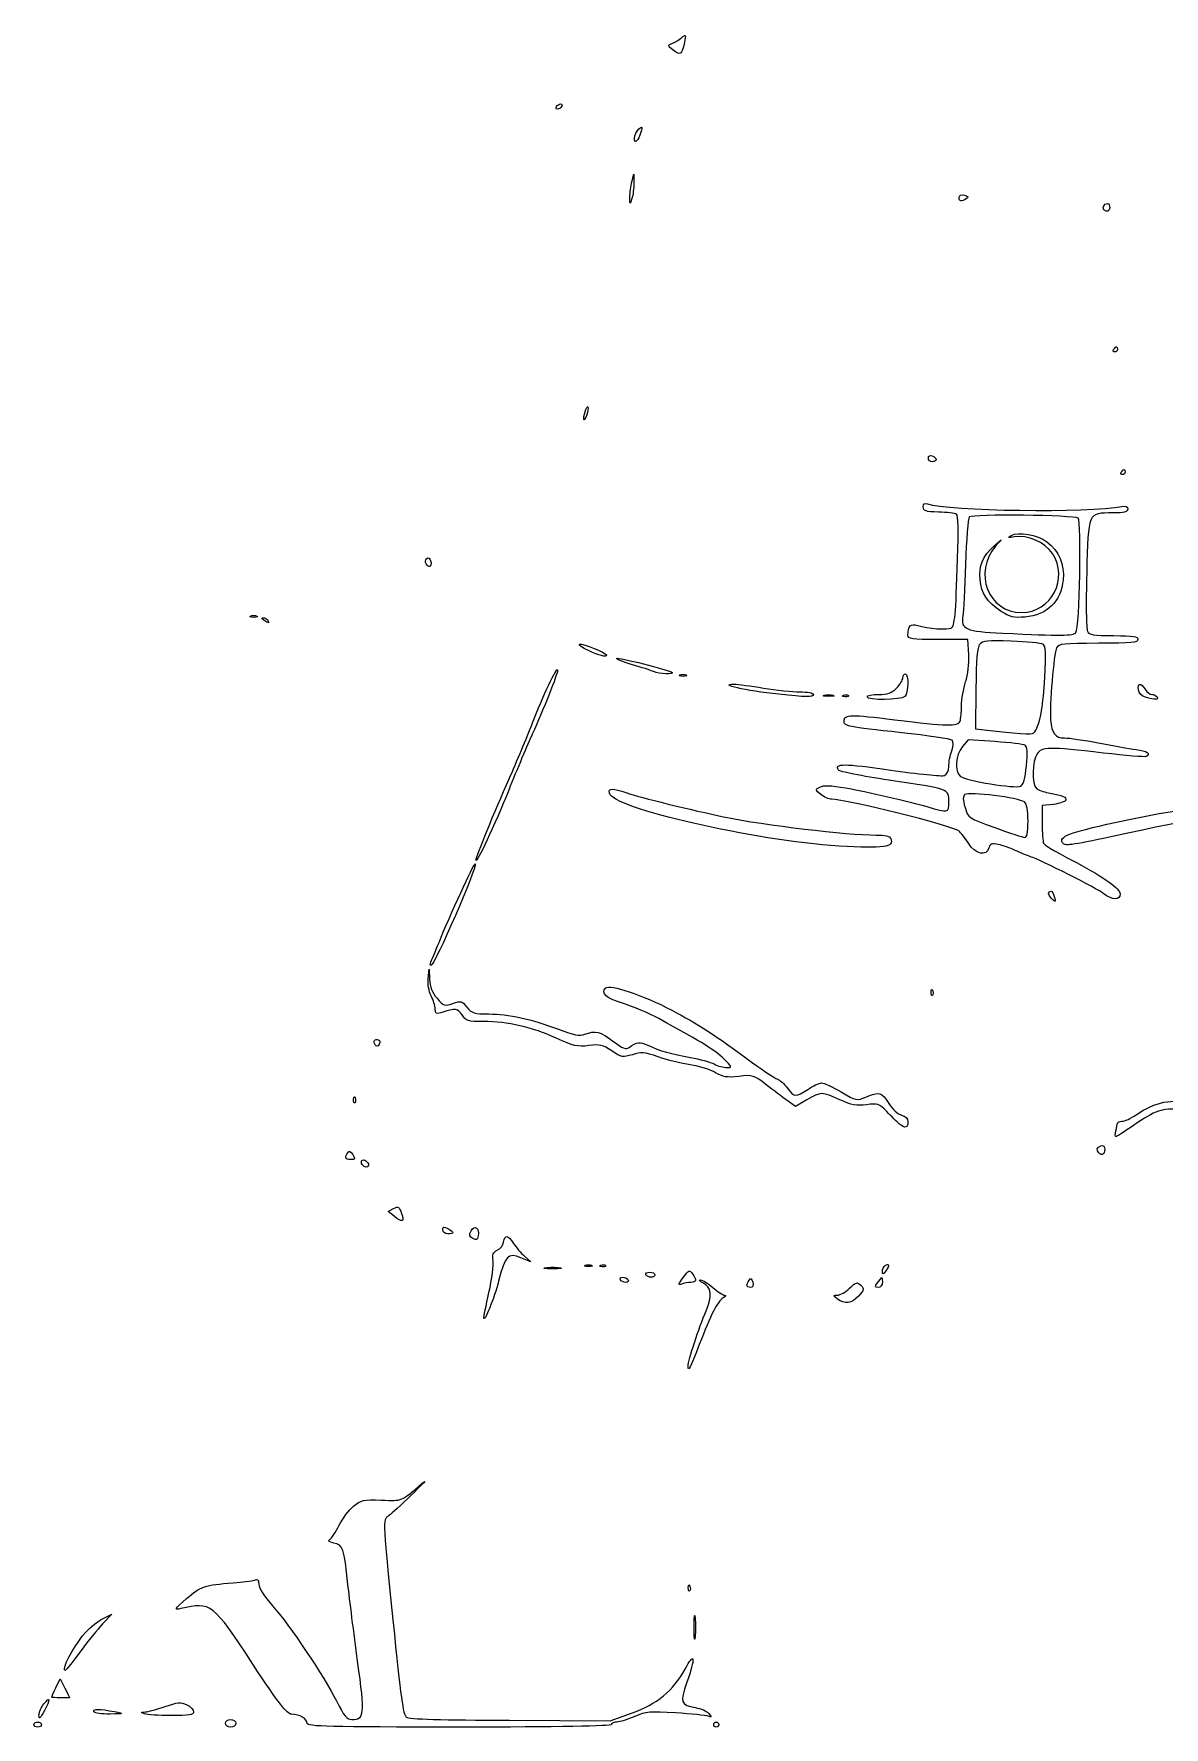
# Model space of a CAD drawing. Extents: x 61.4 to 117, y 125.4 to 225.4.
# Drawn here: x 61.4 to 93.8, y 125.39 to 173.92 of the extents above; entities that cross this region are included whole.
import ezdxf

# ---------------------------------------------------------------- set-up
doc = ezdxf.new("R2010")
doc.units = 0
doc.layers.add('Layer_1', color=7, linetype='CONTINUOUS')

msp = doc.modelspace()

# ---------------------------------------------------------------- linework, layer by layer
at = {"layer": 'Layer_1', "color": 7}
for points in [[(79.726263, 173.45288)], [(76.382254, 171.83659)], [(78.616554, 170.93395)], [(87.920083, 169.22918)], [(92.073263, 168.88017)], [(92.352123, 164.87773)], [(77.161794, 162.89981)], [(87.041093, 161.76206)], [(92.571943, 161.36143)], [(72.642294, 158.73064)], [(67.609804, 157.23434)], [(89.128893, 157.36935)], [(67.994504, 157.11257)], [(91.272253, 156.76452)], [(77.298014, 156.24366)], [(79.166043, 155.64436)], [(79.916863, 155.54932)], [(84.055903, 154.96533)], [(85.282943, 154.91492)], [(93.267873, 154.90677)], [(90.122063, 153.96682)], [(89.852343, 152.9466)], [(84.477123, 150.64435)], [(90.887033, 150.73924)], [(74.076214, 150.24324)], [(90.572023, 149.14221)], [(72.780814, 147.31449)], [(71.182844, 144.94904)], [(70.339744, 141.7106)], [(91.924853, 141.85099)], [(71.724684, 140.034)], [(73.122364, 139.64371)], [(73.982684, 139.39298)], [(76.070924, 138.55761)], [(77.206344, 138.62691)], [(78.946233, 138.35841)], [(85.722443, 138.45002)], [(78.213674, 138.21194)], [(80.013853, 138.27728)], [(81.840963, 138.04748)], [(85.582863, 138.12078)], [(84.436093, 137.6606)], [(74.297694, 137.11693)], [(80.154923, 135.74383)], [(80.326323, 128.24951)], [(62.280654, 127.06519)], [(64.568584, 125.77196)], [(61.401574, 125.46524)], [(66.895794, 125.50184)], [(80.887743, 125.46574)]]:
    msp.add_lwpolyline(points, close=True, dxfattribs=at)
for points in [[(78.543324, 169.67573), (78.599224, 169.8955), (78.600224, 169.6391)], [(78.485624, 169.23616), (78.486024, 169.23619)], [(88.920483, 159.23692), (89.128893, 159.42006), (88.968953, 159.23692)], [(88.198953, 156.12744), (88.176553, 156.56143), (87.315813, 156.56196)], [(82.755603, 154.99214), (82.755603, 154.99173)], [(84.609913, 154.9646), (84.609903, 154.9648)], [(88.404403, 155.1514), (88.396403, 153.99912), (89.165593, 153.91862)], [(88.956033, 153.63632), (88.185703, 153.68882), (88.016323, 153.49191)], [(90.624883, 151.83755), (90.300923, 151.80095), (90.300923, 151.29969)], [(89.897653, 151.3529), (89.898053, 151.3529)], [(92.082543, 149.26836), (92.082543, 149.26873)], [(72.702944, 146.84329), (72.731444, 147.1136), (72.743744, 146.81781)], [(87.119893, 146.45978), (87.120093, 146.4598)], [(70.563974, 143.38323), (70.564174, 143.38315)], [(83.557633, 143.37145), (83.234763, 143.18224), (82.995163, 143.35032)], [(86.213683, 142.67493), (86.213683, 142.67455)], [(92.416313, 142.47972), (92.415843, 142.47979)], [(70.811974, 141.51383), (70.811774, 141.51402)], [(71.724684, 140.03399), (71.556134, 140.17048), (71.709774, 140.25268)], [(75.462604, 138.89058), (75.649694, 138.72638), (75.364614, 138.84096)], [(77.650524, 138.62871), (77.650514, 138.62891)], [(80.160763, 129.39118), (80.160963, 129.39109)], [(63.387434, 128.50703), (63.635894, 128.63252), (63.372664, 128.34945)], [(62.035084, 126.51976), (62.155794, 126.77289), (62.291474, 126.50675)], [(61.914584, 126.25059), (61.914584, 126.2508)], [(61.547654, 125.73344), (61.548084, 125.73344)], [(63.123104, 125.83185), (63.123104, 125.83205)], [(75.037554, 125.58729), (77.920814, 125.57569), (78.534074, 125.79227)], [(69.239924, 125.49973), (69.239994, 125.49984)]]:
    msp.add_lwpolyline(points, dxfattribs=at)
for points in [[(79.689693, 173.64195), (79.764293, 173.66855), (79.887133, 173.74295), (79.962673, 173.80733)], [(79.962673, 173.80733), (80.094103, 173.91935), (80.097713, 173.91334), (80.046473, 173.668)], [(79.726293, 173.45288), (79.565883, 173.58396), (79.563363, 173.59696), (79.689693, 173.64195)], [(80.046473, 173.668), (79.973873, 173.32009), (79.927173, 173.28871), (79.726263, 173.45288)], [(76.410254, 171.76329), (76.369954, 171.76329), (76.357354, 171.79629), (76.382254, 171.83659)], [(76.382254, 171.83659), (76.407154, 171.87689), (76.460454, 171.90989), (76.500784, 171.90989)], [(76.528784, 171.83659), (76.503884, 171.79629), (76.450584, 171.76329), (76.410254, 171.76329)], [(76.500784, 171.90989), (76.541084, 171.90989), (76.553684, 171.87689), (76.528784, 171.83659)], [(78.802024, 171.1035), (78.723924, 170.8463), (78.616554, 170.74813), (78.616554, 170.93395)], [(78.616574, 170.93395), (78.616574, 171.01765), (78.670774, 171.13112), (78.737024, 171.1861)], [(78.737024, 171.1861), (78.844833, 171.2756), (78.851653, 171.2669), (78.802024, 171.1035)], [(78.486024, 169.23619), (78.486871, 169.35706), (78.512524, 169.55486), (78.543324, 169.67573)], [(78.600224, 169.6391), (78.601044, 169.49808), (78.575224, 169.30029), (78.542924, 169.19956)], [(78.542924, 169.19956), (78.486024, 169.02183), (78.484324, 169.02291), (78.485624, 169.23616)], [(88.127723, 169.19038), (87.985363, 169.10018), (87.920083, 169.11238), (87.920083, 169.22918)], [(87.920123, 169.22919), (87.920123, 169.29759), (87.971523, 169.31879), (88.072823, 169.29229)], [(88.072823, 169.29229), (88.188923, 169.26189), (88.202093, 169.23749), (88.127723, 169.19038)], [(92.073303, 168.88013), (92.014803, 168.93863), (92.081303, 169.05305), (92.173303, 169.05305)], [(92.242203, 168.94317), (92.242203, 168.82988), (92.155803, 168.79763), (92.073263, 168.88017)], [(92.173303, 169.05305), (92.211203, 169.05305), (92.242203, 169.00355), (92.242203, 168.94317)], [(92.384423, 164.80443), (92.341723, 164.80443), (92.327223, 164.83743), (92.352123, 164.87773)], [(92.352123, 164.87773), (92.377023, 164.91803), (92.411923, 164.95103), (92.429723, 164.95103)], [(92.462023, 164.87773), (92.462023, 164.83743), (92.427123, 164.80443), (92.384423, 164.80443)], [(92.429723, 164.95103), (92.447523, 164.95103), (92.462023, 164.91803), (92.462023, 164.87773)], [(77.161794, 162.89982), (77.161794, 162.96022), (77.190094, 163.07563), (77.224794, 163.15621)], [(77.224794, 163.15621), (77.264494, 163.24851), (77.287794, 163.2621), (77.287794, 163.19281)], [(77.287794, 163.19281), (77.287794, 163.13241), (77.259494, 163.01699), (77.224794, 162.93641)], [(77.224794, 162.93641), (77.185094, 162.84401), (77.161794, 162.83052), (77.161794, 162.89981)], [(87.041093, 161.76205), (87.041093, 161.82755), (87.083993, 161.85315), (87.150973, 161.82745)], [(87.150973, 161.65447), (87.090573, 161.65447), (87.041093, 161.70287), (87.041093, 161.76206)], [(87.150973, 161.82745), (87.211373, 161.80425), (87.260863, 161.75585), (87.260863, 161.71987)], [(87.260863, 161.71987), (87.260863, 161.68387), (87.211363, 161.65447), (87.150973, 161.65447)], [(92.604243, 161.28813), (92.561543, 161.28813), (92.547043, 161.32113), (92.571943, 161.36143)], [(92.571943, 161.36143), (92.596843, 161.40173), (92.631743, 161.43473), (92.649543, 161.43473)], [(92.681843, 161.36143), (92.681843, 161.32113), (92.646943, 161.28813), (92.604243, 161.28813)], [(92.649543, 161.43473), (92.667343, 161.43473), (92.681843, 161.40173), (92.681843, 161.36143)], [(86.894713, 160.36143), (86.894573, 160.45733), (86.929913, 160.48389), (87.014393, 160.45143)], [(87.332093, 160.21274), (86.959593, 160.22354), (86.894883, 160.24554), (86.894713, 160.36143)], [(87.014393, 160.45143), (87.560523, 160.24187), (91.676153, 160.18694), (92.590203, 160.37703)], [(87.846033, 160.15264), (87.803833, 160.17874), (87.572543, 160.20574), (87.332093, 160.21274)], [(87.880933, 158.88331), (87.908933, 159.69997), (87.897433, 160.12094), (87.846033, 160.15264)], [(91.332063, 160.03821), (91.224023, 160.12791), (88.302763, 160.1616), (88.215353, 160.07421)], [(92.329493, 160.18875), (91.610973, 160.18875), (91.625933, 160.22335), (91.579353, 158.45495)], [(92.755023, 160.30003), (92.755023, 160.21323), (92.661323, 160.18875), (92.329493, 160.18875)], [(92.590203, 160.37703), (92.703833, 160.40063), (92.755023, 160.37677), (92.755023, 160.30003)], [(88.215353, 160.07421), (88.177653, 160.03651), (88.127353, 159.42893), (88.103393, 158.72395)], [(89.412363, 159.5397), (89.625103, 159.66481), (90.160133, 159.5709), (90.436733, 159.35995)], [(91.272263, 156.76452), (91.378633, 156.89704), (91.434443, 159.95322), (91.332063, 160.03821)], [(88.968953, 159.23692), (88.312853, 158.48568), (88.764533, 157.33281), (89.714943, 157.33281)], [(88.522873, 158.2836), (88.485073, 158.67647), (88.602273, 158.95727), (88.920483, 159.23692)], [(89.514863, 159.504), (89.318523, 159.4673), (89.300073, 159.4737), (89.412363, 159.5397)], [(90.596013, 159.02996), (90.377563, 159.35144), (89.875653, 159.57151), (89.514863, 159.504)], [(90.436733, 159.35995), (90.785643, 159.09383), (90.948473, 158.71488), (90.905603, 158.26878)], [(72.642294, 158.73059), (72.615194, 158.77439), (72.625394, 158.8425), (72.664794, 158.88194)], [(72.776084, 158.80234), (72.817684, 158.64328), (72.726484, 158.5944), (72.642294, 158.73064)], [(72.664794, 158.88194), (72.711594, 158.92874), (72.750294, 158.90104), (72.776084, 158.80234)], [(87.698943, 156.89134), (87.798843, 156.95304), (87.824273, 157.23173), (87.880933, 158.88331)], [(88.103393, 158.72395), (88.079493, 158.01897), (88.046593, 157.35557), (88.030293, 157.24973)], [(89.714943, 157.33281), (90.560313, 157.33281), (91.075253, 158.3247), (90.596013, 159.02996)], [(89.128893, 157.36939), (88.723153, 157.63864), (88.561393, 157.88266), (88.522873, 158.2836)], [(90.905603, 158.26878), (90.846503, 157.6535), (90.434113, 157.25322), (89.809553, 157.2049)], [(91.579353, 158.45495), (91.557253, 157.61559), (91.566653, 156.87116), (91.600253, 156.80065)], [(67.701404, 157.19744), (67.600674, 157.19744), (67.559474, 157.21404), (67.609804, 157.23434)], [(67.609864, 157.23434), (67.660264, 157.25464), (67.742644, 157.25464), (67.793004, 157.23434)], [(67.793004, 157.23434), (67.843404, 157.21404), (67.802004, 157.19744), (67.701404, 157.19744)], [(88.030293, 157.24973), (87.969593, 156.85495), (88.101893, 156.79652), (89.174573, 156.74442)], [(89.809553, 157.2049), (89.482803, 157.1796), (89.375903, 157.20543), (89.128893, 157.36935)], [(67.994464, 157.11257), (67.928464, 157.15527), (67.919364, 157.18407), (67.971864, 157.18467)], [(67.971864, 157.18467), (68.019864, 157.1852), (68.079484, 157.15287), (68.104384, 157.11257)], [(68.104384, 157.11257), (68.160584, 157.02167), (68.135284, 157.02167), (67.994504, 157.11257)], [(86.455053, 156.68479), (86.455013, 156.95359), (86.531153, 157.02984), (86.735373, 156.96544)], [(86.735373, 156.96544), (87.022793, 156.87474), (87.600303, 156.83037), (87.698943, 156.89134)], [(89.174573, 156.74442), (90.857193, 156.66272), (91.193093, 156.66592), (91.272253, 156.76452)], [(91.600253, 156.80065), (91.652053, 156.69189), (91.766473, 156.67245), (92.354703, 156.67245)], [(77.298014, 156.24366), (77.116694, 156.32806), (77.003634, 156.41053), (77.046744, 156.4269)], [(77.046744, 156.4269), (77.125744, 156.4569), (77.810804, 156.18192), (77.810804, 156.12018)], [(87.315813, 156.56196), (86.561223, 156.56249), (86.455073, 156.57766), (86.455053, 156.68479)], [(88.511103, 156.4225), (88.438503, 156.335), (88.410363, 155.99956), (88.404403, 155.1514)], [(89.418713, 156.5145), (88.739913, 156.537), (88.593843, 156.5225), (88.511103, 156.4225)], [(90.328113, 156.424), (90.272913, 156.459), (89.863663, 156.4997), (89.418713, 156.5145)], [(90.378213, 155.47276), (90.418613, 156.18606), (90.408813, 156.37286), (90.328113, 156.424)], [(90.714773, 156.32448), (90.637373, 156.17754), (90.510363, 154.63719), (90.544443, 154.2593)], [(91.915163, 156.45268), (90.910763, 156.45268), (90.774613, 156.43818), (90.714773, 156.32448)], [(93.048063, 156.56257), (93.048063, 156.46967), (92.873343, 156.45268), (91.915163, 156.45268)], [(92.354703, 156.67245), (92.922183, 156.67245), (93.048063, 156.65255), (93.048063, 156.56257)], [(75.693284, 154.1712), (75.987104, 154.93638), (76.408904, 155.81972), (76.415414, 155.68349)], [(77.810804, 156.12018), (77.810804, 156.04928), (77.613674, 156.09668), (77.298014, 156.24366)], [(78.103834, 156.02185), (78.103834, 156.07135), (79.631993, 155.68198), (79.698423, 155.61556)], [(78.561684, 155.8408), (78.309864, 155.9157), (78.103834, 155.99717), (78.103834, 156.02185)], [(79.166043, 155.64432), (79.085443, 155.67752), (78.813504, 155.76591), (78.561684, 155.8408)], [(88.107353, 155.3451), (88.174353, 155.54983), (88.212073, 155.87238), (88.198953, 156.12744)], [(76.415414, 155.68349), (76.419414, 155.59029), (75.997504, 154.52659), (75.688414, 153.85258)], [(79.698423, 155.61556), (79.761423, 155.55256), (79.332763, 155.57566), (79.166043, 155.64436)], [(80.008463, 155.51242), (79.907733, 155.51242), (79.866523, 155.52902), (79.916863, 155.54932)], [(79.916923, 155.54932), (79.967323, 155.56962), (80.049693, 155.56962), (80.100063, 155.54932)], [(80.100063, 155.54932), (80.150463, 155.52902), (80.109063, 155.51242), (80.008463, 155.51242)], [(86.128723, 155.16794), (86.227623, 155.26684), (86.308533, 155.39869), (86.308533, 155.46096)], [(86.308533, 155.46096), (86.308533, 155.52326), (86.341533, 155.57418), (86.381833, 155.57418)], [(86.381833, 155.57418), (86.485423, 155.57418), (86.473233, 155.03552), (86.367133, 154.92952)], [(87.993413, 154.66854), (87.993413, 154.84906), (88.044713, 155.15351), (88.107353, 155.3451)], [(90.121993, 153.96683), (90.263113, 154.25747), (90.332403, 154.66471), (90.378213, 155.47276)], [(93.061323, 155.1193), (93.032123, 155.32093), (93.129623, 155.32879), (93.250873, 155.1346)], [(82.755603, 154.99173), (81.802443, 155.09469), (80.977443, 155.28164), (81.479723, 155.28085)], [(81.479723, 155.28085), (81.577123, 155.28071), (81.953443, 155.23185), (82.316063, 155.17225)], [(82.316063, 155.17225), (82.678683, 155.11265), (83.148433, 155.06334), (83.359963, 155.06264)], [(83.744563, 154.98814), (83.744563, 154.90754), (83.528043, 154.90834), (82.755603, 154.99214)], [(83.359963, 155.06264), (83.571493, 155.06184), (83.744563, 155.02844), (83.744563, 154.98814)], [(84.184103, 154.93183), (84.043083, 154.93183), (83.985393, 154.94693), (84.055903, 154.96533)], [(84.055903, 154.96533), (84.126403, 154.98373), (84.241783, 154.98373), (84.312293, 154.96533)], [(84.312293, 154.96533), (84.382793, 154.94693), (84.325093, 154.93183), (84.184103, 154.93183)], [(84.654213, 154.9203), (84.568913, 154.9243), (84.551513, 154.9412), (84.609913, 154.9646)], [(84.609903, 154.9648), (84.662803, 154.986), (84.725963, 154.9834), (84.750313, 154.9588)], [(84.750313, 154.9588), (84.774613, 154.9345), (84.731413, 154.9171), (84.654213, 154.9203)], [(85.282943, 154.91483), (85.282943, 154.95513), (85.432783, 154.98813), (85.615923, 154.98813)], [(86.367133, 154.92952), (86.259923, 154.82231), (85.282943, 154.8091), (85.282943, 154.91492)], [(85.615923, 154.98813), (85.871793, 154.98813), (85.990553, 155.02973), (86.128723, 155.16794)], [(93.267873, 154.90683), (93.155413, 154.93793), (93.075703, 155.01992), (93.061323, 155.1193)], [(93.250873, 155.1346), (93.301173, 155.054), (93.389603, 154.98807), (93.447313, 154.98807)], [(93.597533, 154.91477), (93.647933, 154.83327), (93.542933, 154.83067), (93.267873, 154.90677)], [(93.447313, 154.98807), (93.505013, 154.98807), (93.572633, 154.95507), (93.597533, 154.91477)], [(84.623593, 154.22565), (84.623593, 154.41509), (84.819313, 154.42009), (86.077163, 154.26285)], [(87.948913, 154.22445), (87.973413, 154.28815), (87.993413, 154.48803), (87.993413, 154.66854)], [(75.688414, 153.85258), (75.559084, 153.57055), (75.254484, 152.84539), (75.011534, 152.24112)], [(75.025174, 152.5706), (75.232514, 153.03395), (75.533164, 153.75421), (75.693284, 154.1712)], [(86.268673, 153.89114), (84.703603, 154.06004), (84.623593, 154.07632), (84.623593, 154.22565)], [(86.077163, 154.26285), (87.582223, 154.07468), (87.889023, 154.06838), (87.948913, 154.22445)], [(87.724593, 153.67405), (87.687593, 153.71105), (87.032453, 153.80871), (86.268673, 153.89114)], [(89.165593, 153.91862), (90.050113, 153.82612), (90.053813, 153.82622), (90.122063, 153.96682)], [(90.544443, 154.2593), (90.579643, 153.86938), (90.678023, 153.7422), (90.944523, 153.74223)], [(87.627093, 152.92319), (87.627093, 153.03932), (87.664193, 153.24064), (87.709493, 153.37058)], [(87.709493, 153.37058), (87.759493, 153.51394), (87.765393, 153.63326), (87.724593, 153.67405)], [(88.016323, 153.49191), (87.813383, 153.25597), (87.784723, 152.78669), (87.964123, 152.63776)], [(89.813953, 153.52967), (89.765753, 153.55947), (89.379713, 153.60747), (88.956033, 153.63632)], [(89.852353, 152.9466), (89.887453, 153.32415), (89.876453, 153.49103), (89.813953, 153.52967)], [(92.059103, 153.30877), (90.469363, 153.49008), (90.299883, 153.48808), (90.158593, 153.28637)], [(90.944523, 153.74223), (91.074043, 153.74225), (91.509673, 153.67803), (91.912583, 153.59959)], [(91.912583, 153.59959), (92.315493, 153.52109), (92.801733, 153.43668), (92.993113, 153.41193)], [(92.993113, 153.41193), (93.309863, 153.37103), (93.428263, 153.288), (93.286143, 153.20657)], [(84.461813, 152.8192), (84.334913, 153.01436), (84.616373, 153.01482), (85.957733, 152.8212)], [(87.502713, 152.66433), (87.579913, 152.69393), (87.627093, 152.79216), (87.627093, 152.92319)], [(89.685803, 152.35885), (89.769303, 152.40065), (89.817393, 152.57051), (89.852343, 152.9466)], [(90.158593, 153.28637), (90.020213, 153.08881), (90.004623, 152.40044), (90.136093, 152.29451)], [(93.286143, 153.20657), (93.255943, 153.18927), (92.703753, 153.23527), (92.059103, 153.30877)], [(74.076214, 150.24324), (74.074214, 150.32764), (74.611584, 151.64636), (75.025174, 152.5706)], [(83.934883, 152.3351), (84.039403, 152.391), (84.243913, 152.3842), (84.667913, 152.3106)], [(85.905573, 152.5329), (85.140043, 152.64647), (84.490353, 152.77531), (84.461813, 152.8192)], [(87.627093, 151.91169), (87.627093, 152.28562), (87.665393, 152.2718), (85.905573, 152.5329)], [(85.957733, 152.8212), (86.739063, 152.70867), (87.434303, 152.63808), (87.502713, 152.66433)], [(87.964123, 152.63776), (88.116333, 152.51144), (89.532483, 152.28202), (89.685803, 152.35885)], [(75.011534, 152.24112), (74.610284, 151.24311), (74.079914, 150.11023), (74.076214, 150.24324)], [(77.897144, 152.15383), (77.867644, 152.30694), (77.992344, 152.31041), (78.396764, 152.16773)], [(84.477123, 150.64434), (82.057333, 150.79183), (77.979274, 151.72737), (77.897144, 152.15383)], [(78.396764, 152.16773), (78.756494, 152.04082), (80.257143, 151.67112), (81.217223, 151.4729)], [(83.958483, 152.12103), (83.793283, 152.2548), (83.792813, 152.25906), (83.934883, 152.3351)], [(84.265973, 151.98455), (84.189573, 151.98455), (84.051183, 152.04595), (83.958483, 152.12103)], [(87.911783, 151.0777), (87.723523, 151.22597), (84.673773, 151.98455), (84.265973, 151.98455)], [(84.667913, 152.3106), (85.240313, 152.2113), (86.542793, 151.91081), (86.998063, 151.77307)], [(86.998063, 151.77307), (87.620003, 151.58491), (87.627093, 151.58647), (87.627093, 151.91169)], [(88.090803, 152.11924), (88.025403, 152.06604), (88.025703, 151.97829), (88.091803, 151.74853)], [(89.795173, 151.90548), (89.650453, 152.02558), (88.199473, 152.20757), (88.090803, 152.11924)], [(89.898053, 151.3529), (89.898053, 151.66468), (89.863853, 151.8485), (89.795173, 151.90548)], [(90.136093, 152.29451), (90.186493, 152.25391), (90.343043, 152.19801), (90.484063, 152.17019)], [(90.484063, 152.17019), (90.921193, 152.08399), (91.005873, 152.0478), (90.976883, 151.95953)], [(90.976883, 151.95953), (90.961483, 151.91253), (90.803063, 151.85769), (90.624883, 151.83755)], [(92.388803, 151.32015), (94.538913, 151.79952), (97.464673, 152.13768), (97.672563, 151.93086)], [(81.217223, 151.4729), (82.322913, 151.24461), (84.725053, 150.95898), (85.539263, 150.95898)], [(88.091803, 151.74853), (88.178503, 151.44895), (88.182603, 151.44617), (88.946713, 151.17046)], [(96.874723, 151.68382), (95.665563, 151.60002), (94.798473, 151.45439), (92.315543, 150.91822)], [(85.539263, 150.95898), (85.800743, 150.95898), (85.939163, 150.92618), (85.965313, 150.85802)], [(88.187413, 150.72195), (88.091613, 150.87364), (87.967623, 151.03373), (87.911783, 151.0777)], [(88.946713, 151.17046), (89.368983, 151.01809), (89.755683, 150.89168), (89.806053, 150.88956)], [(89.806053, 150.88956), (89.870153, 150.88656), (89.897653, 151.02592), (89.897653, 151.3529)], [(90.300923, 151.29969), (90.300923, 151.024), (90.320323, 150.76697), (90.344023, 150.72853)], [(90.887033, 150.73924), (90.778513, 150.91483), (91.061093, 151.02414), (92.388803, 151.32015)], [(85.965313, 150.85802), (86.062213, 150.60559), (85.779323, 150.56498), (84.477123, 150.64435)], [(88.777103, 150.58932), (88.710203, 150.33351), (88.386683, 150.40628), (88.187413, 150.72195)], [(89.044953, 150.68862), (88.857053, 150.72442), (88.807623, 150.70602), (88.777103, 150.58932)], [(89.531763, 150.51825), (89.390753, 150.58785), (89.171683, 150.66451), (89.044953, 150.68862)], [(89.971303, 150.3364), (89.870573, 150.3668), (89.672783, 150.44865), (89.531763, 150.51825)], [(90.344023, 150.72853), (90.388223, 150.65673), (90.510783, 150.5839), (91.284313, 150.1694)], [(92.315543, 150.91822), (91.089783, 150.65353), (90.950773, 150.63612), (90.887033, 150.73924)], [(74.047724, 150.13127), (74.121324, 150.05767), (72.889354, 147.22289), (72.783814, 147.22289)], [(73.014934, 147.8822), (73.325884, 148.6459), (74.020484, 150.15851), (74.047724, 150.13127)], [(92.082543, 149.26873), (91.879483, 149.42845), (90.251323, 150.25183), (89.971303, 150.3364)], [(91.284313, 150.1694), (92.118603, 149.72235), (92.535273, 149.42322), (92.535273, 149.27136)], [(90.572003, 149.1422), (90.468633, 149.24558), (90.457123, 149.34732), (90.548803, 149.34732)], [(90.548803, 149.34732), (90.584403, 149.34732), (90.630803, 149.28142), (90.651823, 149.20081)], [(90.651823, 149.20081), (90.696523, 149.02981), (90.689523, 149.02467), (90.572023, 149.14221)], [(92.535273, 149.27136), (92.535273, 149.08393), (92.318763, 149.08245), (92.082543, 149.26836)], [(72.780724, 147.31446), (72.802924, 147.36486), (72.908304, 147.62031), (73.014934, 147.8822)], [(72.783814, 147.22289), (72.759914, 147.22289), (72.758614, 147.26409), (72.780814, 147.31449)], [(72.788544, 146.35245), (72.723044, 146.47919), (72.686614, 146.68795), (72.702944, 146.84329)], [(72.743744, 146.81781), (72.751744, 146.61431), (72.818944, 146.44745), (72.957513, 146.28305)], [(78.301302, 146.12819), (77.814073, 146.27632), (77.643352, 146.42609), (77.792143, 146.57487)], [(77.792143, 146.57487), (77.909652, 146.69239), (78.844813, 146.37861), (79.686193, 145.93935)], [(87.120093, 146.4598), (87.124093, 146.5451), (87.140993, 146.5625), (87.164393, 146.5041)], [(72.902594, 145.97322), (72.902594, 146.06052), (72.851294, 146.23116), (72.788544, 146.35245)], [(72.957513, 146.28305), (73.149783, 146.05497), (73.170373, 146.0481), (73.409433, 146.13247)], [(73.409433, 146.13247), (73.643153, 146.21497), (73.670283, 146.20787), (73.815093, 146.02624)], [(79.312523, 145.69609), (79.030483, 145.8504), (78.575432, 146.04484), (78.301302, 146.12819)], [(87.158393, 146.36368), (87.134093, 146.33938), (87.116693, 146.38258), (87.119893, 146.45978)], [(87.164393, 146.5041), (87.185593, 146.4512), (87.182993, 146.38804), (87.158393, 146.36368)], [(73.067414, 145.86561), (72.931494, 145.82351), (72.902594, 145.84241), (72.902594, 145.97322)], [(73.673734, 145.80231), (73.547694, 145.99468), (73.499864, 145.99967), (73.067414, 145.86561)], [(74.298094, 145.61187), (73.840944, 145.61187), (73.787924, 145.62807), (73.673734, 145.80231)], [(73.815093, 146.02624), (73.954083, 145.85193), (74.019704, 145.83151), (74.443703, 145.83053)], [(76.371384, 145.13871), (75.687174, 145.45095), (74.982054, 145.61187), (74.298094, 145.61187)], [(74.443703, 145.83053), (75.009643, 145.82953), (75.665624, 145.68503), (76.437943, 145.39212)], [(81.179333, 144.54645), (80.941553, 144.78239), (80.615163, 144.98339), (79.312523, 145.69609)], [(79.686193, 145.93935), (80.429633, 145.55122), (80.921763, 145.23077), (82.004143, 144.43005)], [(71.182894, 144.949), (71.120794, 145.04952), (71.175894, 145.12499), (71.284024, 145.08778)], [(77.305774, 144.92388), (76.992484, 144.88228), (76.873014, 144.90978), (76.371384, 145.13871)], [(76.437943, 145.39212), (76.886663, 145.22194), (77.045863, 145.1915), (77.193584, 145.24767)], [(77.193584, 145.24767), (77.500993, 145.36454), (77.635653, 145.33207), (78.001483, 145.05282)], [(71.297724, 144.96244), (71.251924, 144.88874), (71.222224, 144.88524), (71.182844, 144.94904)], [(71.284024, 145.08778), (71.328324, 145.07248), (71.334024, 145.02078), (71.297724, 144.96244)], [(77.968424, 144.77074), (77.703464, 144.94608), (77.619454, 144.96549), (77.305774, 144.92388)], [(78.556764, 144.66398), (78.289684, 144.57588), (78.252854, 144.58248), (77.968424, 144.77074)], [(78.001483, 145.05282), (78.281693, 144.83893), (78.372494, 144.80315), (78.464943, 144.87015)], [(78.464943, 144.87015), (78.687884, 145.03171), (78.766563, 145.04087), (79.001743, 144.93265)], [(79.296873, 144.60048), (78.893703, 144.73998), (78.809124, 144.74723), (78.556764, 144.66398)], [(79.001743, 144.93265), (79.341703, 144.7762), (79.684263, 144.67852), (80.225083, 144.58386)], [(80.217283, 144.37099), (79.961403, 144.41059), (79.547223, 144.51387), (79.296873, 144.60048)], [(80.940223, 144.14694), (80.798483, 144.23054), (80.473163, 144.33139), (80.217283, 144.37099)], [(80.225083, 144.58386), (80.485263, 144.53836), (80.788553, 144.45431), (80.899063, 144.39716)], [(80.899063, 144.39716), (81.009573, 144.33996), (81.175253, 144.29325), (81.267233, 144.29325)], [(81.612543, 144.0418), (81.269253, 144.003), (81.153593, 144.021), (80.940223, 144.14694)], [(81.267233, 144.29325), (81.424433, 144.29325), (81.419143, 144.30845), (81.179333, 144.54645)], [(82.004143, 144.43005), (82.316093, 144.19927), (82.631553, 143.99134), (82.705153, 143.96797)], [(82.391363, 143.80356), (82.039463, 144.07909), (82.013183, 144.08712), (81.612543, 144.0418)], [(82.995163, 143.35032), (82.863383, 143.44272), (82.591673, 143.64672), (82.391363, 143.80356)], [(82.705153, 143.96797), (82.778753, 143.94457), (82.911863, 143.82693), (83.000923, 143.70646)], [(83.000923, 143.70646), (83.197493, 143.4406), (83.239973, 143.43797), (83.582273, 143.67056)], [(83.582273, 143.67056), (83.730513, 143.77129), (83.908303, 143.8537), (83.977373, 143.8537)], [(83.977373, 143.8537), (84.046473, 143.8537), (84.301383, 143.73741), (84.543903, 143.59526)], [(70.602474, 143.28703), (70.578174, 143.26273), (70.560774, 143.30593), (70.563974, 143.38323)], [(70.564174, 143.38315), (70.568174, 143.46845), (70.585074, 143.48585), (70.608474, 143.42745)], [(70.608474, 143.42745), (70.629574, 143.37455), (70.626974, 143.31138), (70.602474, 143.28703)], [(84.507383, 143.37066), (83.995503, 143.605), (83.956773, 143.60502), (83.557633, 143.37145)], [(85.267983, 143.22862), (84.984963, 143.18972), (84.845963, 143.21562), (84.507383, 143.37066)], [(84.543903, 143.59526), (84.976493, 143.34173), (84.989923, 143.33895), (85.252713, 143.44876)], [(85.252713, 143.44876), (85.638903, 143.61011), (85.700033, 143.59326), (85.904713, 143.26903)], [(85.848273, 143.03369), (85.629413, 143.26059), (85.591933, 143.27317), (85.267983, 143.22862)], [(85.904713, 143.26903), (86.009173, 143.10356), (86.168033, 142.95751), (86.271913, 142.93144)], [(92.996323, 142.94151), (93.555533, 143.3215), (94.025853, 143.41152), (94.620733, 143.25242)], [(86.213683, 142.67455), (86.141383, 142.73865), (85.976953, 142.90028), (85.848273, 143.03369)], [(86.455013, 142.75123), (86.455013, 142.56481), (86.368613, 142.53749), (86.213683, 142.67493)], [(86.271913, 142.93144), (86.383873, 142.90334), (86.455013, 142.83334), (86.455013, 142.75123)], [(92.415843, 142.47979), (92.440143, 142.57049), (92.460443, 142.66935), (92.461043, 142.69956)], [(92.461043, 142.69956), (92.461573, 142.72976), (92.520343, 142.75446), (92.591543, 142.75446)], [(92.591543, 142.75446), (92.662743, 142.75446), (92.844923, 142.83866), (92.996323, 142.94151)], [(94.234693, 143.08973), (93.769973, 143.14433), (93.550063, 143.06803), (92.916343, 142.63218)], [(92.413313, 142.3149), (92.390413, 142.3149), (92.391513, 142.3891), (92.416313, 142.47972)], [(92.916343, 142.63218), (92.662593, 142.45768), (92.436233, 142.3149), (92.413313, 142.3149)], [(70.485754, 141.6557), (70.404854, 141.6557), (70.339124, 141.6804), (70.339744, 141.7106)], [(70.339744, 141.7106), (70.3403, 141.7408), (70.366244, 141.8054), (70.397244, 141.85419)], [(70.397244, 141.85419), (70.437844, 141.91819), (70.478544, 141.90289), (70.543254, 141.79929)], [(70.543254, 141.79929), (70.621154, 141.67457), (70.613554, 141.6557), (70.485754, 141.6557)], [(91.924803, 141.85101), (91.845703, 141.93011), (91.868303, 142.00334), (91.985903, 142.04843)], [(92.095783, 141.94639), (92.095783, 141.80244), (92.017283, 141.75861), (91.924853, 141.85099)], [(91.985903, 142.04843), (92.060603, 142.07713), (92.095783, 142.04443), (92.095783, 141.94639)], [(70.811774, 141.51402), (70.785174, 141.55702), (70.781074, 141.60972), (70.802774, 141.63124)], [(70.802774, 141.63124), (70.855274, 141.68374), (70.998124, 141.59124), (70.998124, 141.50483)], [(70.998124, 141.50483), (70.998124, 141.41123), (70.871654, 141.41743), (70.811974, 141.51383)], [(71.709774, 140.25268), (71.845674, 140.32538), (71.872214, 140.30968), (71.939654, 140.1162)], [(71.939654, 140.1162), (72.027454, 139.86438), (71.964054, 139.84014), (71.724684, 140.034)], [(73.934534, 139.61627), (74.031834, 139.79802), (74.172594, 139.69627), (74.135884, 139.47078)], [(73.122364, 139.64371), (73.122364, 139.73351), (73.151964, 139.74031), (73.268874, 139.67781)], [(73.268874, 139.53125), (73.185974, 139.53125), (73.122364, 139.58005), (73.122364, 139.64371)], [(73.268874, 139.67781), (73.349474, 139.63471), (73.415384, 139.58411), (73.415384, 139.56535)], [(73.415384, 139.56535), (73.415384, 139.54665), (73.349484, 139.53125), (73.268874, 139.53125)], [(73.982634, 139.39299), (73.878684, 139.45179), (73.869434, 139.49473), (73.934534, 139.61627)], [(74.135884, 139.47078), (74.116284, 139.35023), (74.085684, 139.3347), (73.982684, 139.39298)], [(74.685994, 139.05869), (74.772794, 139.09679), (74.854414, 139.20219), (74.867294, 139.29284)], [(74.867294, 139.29284), (74.898594, 139.51339), (74.996764, 139.50066), (75.149584, 139.25624)], [(74.563424, 138.76567), (74.535324, 138.94372), (74.560424, 139.00351), (74.685994, 139.05869)], [(75.364614, 138.84096), (74.987754, 138.99243), (74.914434, 138.91596), (74.724164, 138.17325)], [(75.149584, 139.25624), (75.218884, 139.14544), (75.359704, 138.9809), (75.462604, 138.89058)], [(74.446604, 137.84946), (74.530304, 138.23034), (74.582854, 138.64263), (74.563424, 138.76567)], [(76.272384, 138.52711), (76.050784, 138.52711), (75.960124, 138.54081), (76.070924, 138.55761)], [(76.070924, 138.55761), (76.181724, 138.57441), (76.363034, 138.57441), (76.473834, 138.55761)], [(76.473834, 138.55761), (76.584634, 138.54081), (76.494034, 138.52711), (76.272384, 138.52711)], [(77.297944, 138.59001), (77.197214, 138.59001), (77.156004, 138.60661), (77.206344, 138.62691)], [(77.206394, 138.62691), (77.256794, 138.64721), (77.339174, 138.64721), (77.389544, 138.62691)], [(77.389544, 138.62691), (77.439944, 138.60661), (77.398544, 138.59001), (77.297944, 138.59001)], [(77.694824, 138.58441), (77.609524, 138.58841), (77.592124, 138.60531), (77.650524, 138.62871)], [(77.650514, 138.62891), (77.703414, 138.65001), (77.766584, 138.64751), (77.790924, 138.62291)], [(77.790924, 138.62291), (77.815224, 138.59861), (77.772024, 138.58121), (77.694824, 138.58441)], [(78.946233, 138.35841), (78.921333, 138.39871), (78.968833, 138.43171), (79.051793, 138.43171)], [(79.097073, 138.28511), (79.038973, 138.28511), (78.971133, 138.31811), (78.946233, 138.35841)], [(79.051793, 138.43171), (79.134793, 138.43171), (79.202623, 138.39871), (79.202623, 138.35841)], [(79.202623, 138.35841), (79.202623, 138.31811), (79.155123, 138.28511), (79.097073, 138.28511)], [(80.013853, 138.27724), (80.173893, 138.49372), (80.195653, 138.50251), (80.281393, 138.38524)], [(80.281393, 138.38524), (80.411253, 138.20766), (80.398113, 138.13909), (80.234193, 138.13909)], [(85.722433, 138.45001), (85.722433, 138.51581), (85.757633, 138.5913), (85.800533, 138.61786)], [(85.826333, 138.47252), (85.739433, 138.3537), (85.722443, 138.35001), (85.722443, 138.45002)], [(85.800533, 138.61786), (85.926173, 138.69556), (85.938503, 138.62586), (85.826333, 138.47252)], [(74.297694, 137.1169), (74.295694, 137.1389), (74.362894, 137.46858), (74.446604, 137.84946)], [(74.724164, 138.17325), (74.602524, 137.69841), (74.309384, 136.97233), (74.297694, 137.11693)], [(78.213674, 138.21194), (78.188774, 138.25224), (78.217674, 138.28524), (78.278274, 138.28524)], [(78.368834, 138.13864), (78.308434, 138.13864), (78.238574, 138.17164), (78.213674, 138.21194)], [(78.278274, 138.28524), (78.338674, 138.28524), (78.408534, 138.25224), (78.433434, 138.21194)], [(78.433434, 138.21194), (78.458334, 138.17164), (78.429434, 138.13864), (78.368834, 138.13864)], [(79.966653, 138.09039), (79.865013, 138.05139), (79.874453, 138.08839), (80.013853, 138.27728)], [(80.234193, 138.13909), (80.156893, 138.13909), (80.036513, 138.11719), (79.966653, 138.09039)], [(80.577743, 138.12225), (80.486243, 138.16635), (80.456423, 138.20465), (80.511543, 138.20745)], [(80.511543, 138.20745), (80.566643, 138.21045), (80.724393, 138.11355), (80.862053, 137.99264)], [(80.669843, 137.32192), (80.854013, 137.75002), (80.824893, 138.00315), (80.577743, 138.12225)], [(80.862053, 137.99264), (80.999723, 137.87176), (81.152423, 137.77187), (81.201383, 137.77064)], [(81.942873, 137.99258), (81.886173, 137.99258), (81.840353, 138.01728), (81.840963, 138.04748)], [(81.840973, 138.04748), (81.841533, 138.07768), (81.869973, 138.14638), (81.904073, 138.20019)], [(81.904073, 138.20019), (81.951173, 138.27449), (81.975573, 138.26139), (82.005973, 138.14529)], [(82.005973, 138.14529), (82.032473, 138.04398), (82.010973, 137.99258), (81.942873, 137.99258)], [(84.436433, 137.77044), (84.514833, 137.77144), (84.671853, 137.86184), (84.785423, 137.9706)], [(84.785423, 137.9706), (84.972733, 138.15006), (85.002533, 138.15778), (85.106503, 138.0538)], [(85.106503, 138.0538), (85.210463, 137.94984), (85.204503, 137.92128), (85.042103, 137.7461)], [(85.603563, 137.99258), (85.501823, 137.99258), (85.498843, 138.01108), (85.582863, 138.12078)], [(85.582853, 138.12078), (85.636853, 138.19128), (85.690303, 138.26272), (85.701713, 138.27951)], [(85.722413, 138.15131), (85.722413, 138.05371), (85.676613, 137.99258), (85.603563, 137.99258)], [(85.701713, 138.27951), (85.713113, 138.29631), (85.722413, 138.23861), (85.722413, 138.15131)], [(81.161683, 137.69344), (81.000493, 137.59954), (80.802463, 137.214), (80.475823, 136.35804)], [(81.201383, 137.77064), (81.250383, 137.76964), (81.232483, 137.73464), (81.161683, 137.69344)], [(84.436143, 137.66056), (84.295413, 137.767), (84.295413, 137.76814), (84.436433, 137.77044)], [(85.042103, 137.7461), (84.840963, 137.52906), (84.646263, 137.50158), (84.436093, 137.6606)], [(80.154963, 135.74381), (80.154963, 135.89794), (80.461663, 136.83798), (80.669843, 137.32192)], [(80.475823, 136.35804), (80.204993, 135.64835), (80.154923, 135.55251), (80.154923, 135.74383)], [(72.536534, 132.38207), (72.677554, 132.50191), (72.575834, 132.38807), (72.310454, 132.12795)], [(71.367094, 131.89807), (71.978184, 131.87597), (71.905694, 131.84597), (72.536534, 132.38207)], [(72.310454, 132.12795), (72.045094, 131.86834), (71.735524, 131.58012), (71.622514, 131.48746)], [(70.153494, 131.17541), (70.251494, 131.36876), (70.436374, 131.6151), (70.564384, 131.7228)], [(70.564384, 131.7228), (70.779214, 131.90357), (70.840984, 131.91706), (71.367094, 131.89807)], [(71.622514, 131.48746), (71.385384, 131.29303), (71.378174, 131.60145), (71.693014, 128.46929)], [(69.882384, 130.76529), (69.933484, 130.79749), (70.055514, 130.98206), (70.153494, 131.17541)], [(70.003954, 130.66849), (69.859844, 130.69409), (69.819944, 130.72589), (69.882384, 130.76529)], [(70.405364, 129.47914), (70.293074, 130.52897), (70.261454, 130.62266), (70.003954, 130.66849)], [(67.117174, 129.52624), (67.379944, 129.54474), (67.651904, 129.58174), (67.721534, 129.60844)], [(67.721534, 129.60844), (67.819334, 129.64604), (67.848204, 129.61744), (67.848454, 129.48436)], [(65.779944, 129.07685), (66.177054, 129.42954), (66.291824, 129.46811), (67.117174, 129.52624)], [(67.848454, 129.48436), (67.848674, 129.37973), (68.002904, 129.1385), (68.239904, 128.87216)], [(70.682484, 127.28452), (70.574394, 128.07714), (70.449694, 129.06472), (70.405364, 129.47914)], [(80.199263, 129.29498), (80.174963, 129.27068), (80.157563, 129.31388), (80.160763, 129.39118)], [(80.160963, 129.39109), (80.164963, 129.47639), (80.181863, 129.49378), (80.205263, 129.43539)], [(80.205263, 129.43539), (80.226463, 129.38249), (80.223763, 129.31932), (80.199263, 129.29498)], [(65.616754, 128.78795), (65.415164, 128.74275), (65.426624, 128.76305), (65.779944, 129.07685)], [(67.678824, 127.19624), (66.516084, 128.9644), (66.490854, 128.98388), (65.616754, 128.78795)], [(68.239904, 128.87216), (68.732064, 128.31908), (69.725484, 126.84182), (70.074954, 126.14336)], [(80.326323, 128.24951), (80.326323, 128.55169), (80.339223, 128.67531), (80.355023, 128.52422)], [(62.280654, 127.06519), (62.280654, 127.23152), (62.635484, 127.84372), (62.888584, 128.11407)], [(63.372664, 128.34945), (63.227884, 128.19376), (62.950584, 127.8521), (62.756444, 127.5902)], [(62.888584, 128.11407), (63.026304, 128.26118), (63.250784, 128.43801), (63.387434, 128.50703)], [(71.693014, 128.46929), (71.923654, 126.17505), (71.978734, 125.77445), (72.077094, 125.67609)], [(80.355023, 127.9748), (80.339223, 127.82371), (80.326323, 127.9473), (80.326323, 128.24951)], [(80.355023, 128.52422), (80.370823, 128.37313), (80.370823, 128.12589), (80.355023, 127.9748)], [(62.756444, 127.5902), (62.305824, 126.98234), (62.280654, 126.95456), (62.280654, 127.06519)], [(68.786964, 125.76396), (68.649484, 125.76796), (68.439414, 126.03964), (67.678824, 127.19624)], [(70.513934, 125.61225), (70.883744, 125.61225), (70.895124, 125.72521), (70.682484, 127.28452)], [(80.066253, 127.05363), (80.346083, 127.56947), (80.371093, 127.39293), (80.119253, 126.67925)], [(78.534074, 125.79227), (79.270283, 126.05227), (79.726993, 126.42825), (80.066253, 127.05363)], [(80.119253, 126.67925), (79.914723, 126.09957), (79.941883, 126.01971), (80.366743, 125.95177)], [(61.692164, 126.06201), (61.878554, 126.28575), (61.879584, 126.19633), (61.694164, 125.85118)], [(61.914584, 126.2508), (61.914434, 126.2598), (61.968684, 126.38053), (62.035084, 126.51976)], [(62.170984, 126.22929), (62.030084, 126.23229), (61.914704, 126.24189), (61.914584, 126.25059)], [(62.427164, 126.23229), (62.427164, 126.22729), (62.311884, 126.22629), (62.170984, 126.22929)], [(62.291474, 126.50675), (62.366074, 126.36038), (62.427164, 126.23687), (62.427164, 126.23229)], [(61.694164, 125.85118), (61.581744, 125.64142), (61.547654, 125.61403), (61.547654, 125.73344)], [(61.548084, 125.73344), (61.548084, 125.81904), (61.612884, 125.9669), (61.692164, 126.06201)], [(63.123104, 125.83205), (63.069404, 125.91905), (63.301104, 125.92065), (63.709144, 125.83605)], [(63.585274, 125.76705), (63.355974, 125.76205), (63.148004, 125.79155), (63.123104, 125.83185)], [(63.709144, 125.83605), (64.000324, 125.77585), (63.999534, 125.77535), (63.585274, 125.76705)], [(64.568574, 125.77195), (64.458604, 125.81515), (64.461564, 125.82245), (64.590774, 125.82685)], [(65.337774, 125.72216), (64.984494, 125.72216), (64.638354, 125.74456), (64.568584, 125.77196)], [(64.590774, 125.82685), (64.672774, 125.82985), (64.930044, 125.89885), (65.162544, 125.98058)], [(65.162544, 125.98058), (65.525444, 126.10813), (65.613204, 126.11576), (65.782684, 126.03458)], [(65.980105, 125.83106), (65.980105, 125.74296), (65.857305, 125.72216), (65.337774, 125.72216)], [(65.782684, 126.03458), (65.891264, 125.98258), (65.980105, 125.89095), (65.980105, 125.83106)], [(69.239994, 125.49984), (69.239994, 125.62887), (69.020434, 125.75687), (68.786964, 125.76396)], [(70.074954, 126.14336), (70.292444, 125.70868), (70.372134, 125.61225), (70.513934, 125.61225)], [(78.624314, 125.69578), (78.423894, 125.60958), (78.191854, 125.53902), (78.108664, 125.53902)], [(79.796783, 125.8014), (79.066473, 125.8476), (78.953633, 125.8375), (78.624314, 125.69578)], [(80.727953, 125.7042), (80.660253, 125.7295), (80.241223, 125.7733), (79.796783, 125.8014)], [(80.366743, 125.95177), (80.521913, 125.92697), (80.694353, 125.85074), (80.749953, 125.7824)], [(80.749953, 125.7824), (80.838253, 125.67388), (80.835453, 125.66398), (80.727953, 125.7042)], [(61.401574, 125.46524), (61.401574, 125.50554), (61.450974, 125.53854), (61.511464, 125.53854)], [(61.511464, 125.39194), (61.451064, 125.39194), (61.401574, 125.42494), (61.401574, 125.46524)], [(61.511464, 125.53854), (61.571864, 125.53854), (61.621344, 125.50554), (61.621344, 125.46524)], [(61.621344, 125.46524), (61.621344, 125.42494), (61.571844, 125.39194), (61.511464, 125.39194)], [(66.895794, 125.50184), (66.895794, 125.56284), (66.960894, 125.61173), (67.042304, 125.61173)], [(67.042304, 125.39196), (66.960904, 125.39196), (66.895794, 125.44076), (66.895794, 125.50184)], [(67.042304, 125.61173), (67.123704, 125.61173), (67.188824, 125.56293), (67.188824, 125.50184)], [(67.188824, 125.50184), (67.188824, 125.44084), (67.123724, 125.39196), (67.042304, 125.39196)], [(73.598674, 125.39242), (69.819594, 125.39242), (69.239924, 125.40672), (69.239924, 125.49973)], [(72.077094, 125.67609), (72.128194, 125.62499), (73.130374, 125.59499), (75.037554, 125.58729)], [(77.957424, 125.46572), (77.957424, 125.41772), (76.455664, 125.39242), (73.598674, 125.39242)], [(78.108664, 125.53902), (78.025464, 125.53902), (77.957424, 125.50602), (77.957424, 125.46572)], [(80.887743, 125.46574), (80.887743, 125.50604), (80.920743, 125.53904), (80.961043, 125.53904)], [(80.961043, 125.39244), (80.920743, 125.39244), (80.887743, 125.42544), (80.887743, 125.46574)], [(80.961043, 125.53904), (81.001343, 125.53904), (81.034343, 125.50604), (81.034343, 125.46574)], [(81.034343, 125.46574), (81.034343, 125.42544), (81.001343, 125.39244), (80.961043, 125.39244)]]:
    msp.add_open_spline(points, degree=3, dxfattribs=at)

doc.saveas('drawing.dxf')
